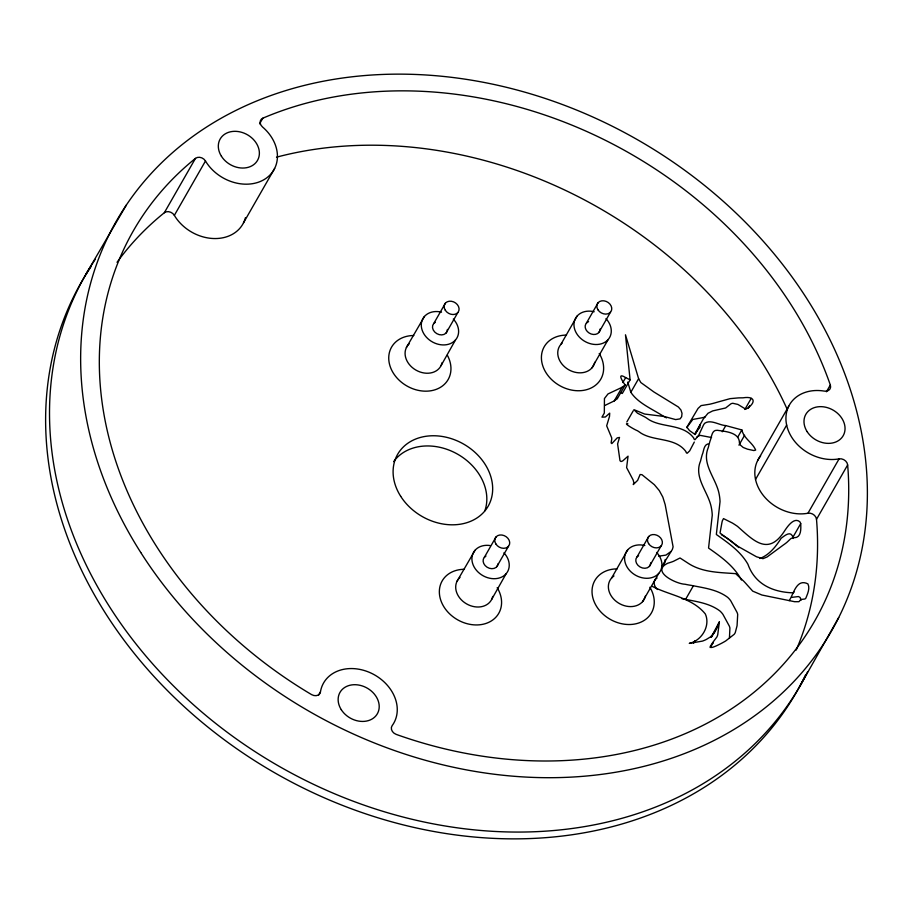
<?xml version="1.0" encoding="UTF-8"?>
<svg xmlns="http://www.w3.org/2000/svg" width="913" height="913" viewBox="0 0 913 913"><rect width="100%" height="100%" fill="white"/><g stroke="black" fill="none" stroke-linecap="round" stroke-linejoin="round"><path stroke-width="1.37" d="M711.489 636.612L719.376 621.867L717.732 634.74A25.267 20.212 29.8 0 1 716.876 637C709.253 647.009 706.171 651.163 721.008 643.574A122.753 98.159 29.8 0 0 725.687 640.96L734.189 634.318A17.085 13.661 29.8 0 0 735.273 632.583L737.065 625.725L737.693 614.495A11.059 8.845 29.8 0 0 737.019 612.338L730.731 600.8A17.393 13.912 29.8 0 0 727.604 597.307C717.15 589.456 703.558 587.869 691.038 585.336A81.611 65.257 29.8 0 1 684.99 584.229C676.271 584.012 650.136 571.401 667.882 563.184A70.735 56.56 29.8 0 0 673.474 561.312L680.025 557.98L687.763 563.001A37.239 29.775 29.8 0 0 693.127 566.094C706.297 572.565 721.396 572.565 735.673 573.661L743.639 581.113A94.381 75.482 29.8 0 1 747.211 585.016L752.734 591.156L761.876 595.014L794.572 601.701L798.932 601.701L800.153 600.332A4.086 3.264 29.8 0 1 801.203 599.442L804.764 599.031A3.96 3.173 29.8 0 0 805.825 598.209C807.537 593.884 810.23 588.406 807.914 583.898C796.421 578.089 793.659 594.112 789.197 600.651M729.441 638.096L729.909 628.087A11.059 8.845 29.8 0 0 729.236 625.93L722.948 614.392A17.393 13.912 29.8 0 0 719.821 610.9C709.367 603.048 695.774 601.462 683.255 598.928A81.611 65.257 29.8 0 1 682.011 598.734M710.531 645.811L710.177 647.534M711.044 636.749L711.592 635.459M652.327 586.408C669.914 595.424 692.237 597.787 705.315 613.947C710.668 625.736 701.8 640.652 689.281 643.391L702.496 641.086A50.991 40.777 29.8 0 0 706.228 639.511L711.398 636.35L714.514 632.469A78.096 62.449 29.8 0 0 717.002 627.436L719.376 621.867M694.302 442.063L689.703 450.828L687.204 453.259A1.301 1.039 29.8 0 1 686.508 452.882A1.438 1.153 29.8 0 1 686.051 451.775C675.449 437.156 654.621 441.652 640.892 433.093A45.285 36.212 29.8 0 0 637.365 430.696C636.064 430.457 621.879 422.479 627.916 423.78M700.294 424.545L695.215 434.577L690.719 431.438A17.815 14.243 29.8 0 1 689.406 430.457L686.896 427.181L698.057 408.431L701.104 405.6L709.675 404.231A129.486 103.546 29.8 0 0 717.093 402.256L730.092 398.65L738.24 397.908A124.807 99.814 29.8 0 1 742.965 397.828C755.781 395.751 756.204 403.238 745.807 409.207L737.921 404.436L732.854 403.295A5.877 4.702 29.8 0 0 730.891 403.854L725.652 407.974L712.665 410.918L707.963 413.304L703.295 419.01L694.633 434.428M441.047 365.645L455.461 340.013M491.673 599.419L506.087 573.786M799.526 686.827L838.705 617.576M117.024 262.305A392.579 313.935 29.8 0 1 164.329 212.74L195.473 158.383A6.517 5.216 29.8 0 1 205.482 160.996A40.434 32.332 29.8 0 0 264.245 179.519A40.434 32.332 29.8 0 0 262.51 126.964A6.517 5.216 29.8 0 1 262.818 118.188A392.579 313.935 29.8 0 1 830.328 384.978L826.436 391.768M164.329 212.74A6.517 5.216 29.8 0 1 174.349 215.365L205.482 160.996M259.577 123.848L262.818 118.188M243.497 222.852L274.63 168.483M433.743 323.533L445.418 303.139M446.16 332.948L457.835 312.566M318.5 695.341L320.44 691.94A40.434 32.332 29.8 0 1 371.135 673.132A40.434 32.332 29.8 0 1 392.145 725.641A6.517 5.216 29.8 0 0 396.242 734.406A392.579 313.935 29.8 0 0 847.652 464.968A6.517 5.216 29.8 0 0 839.093 458.862A40.434 32.332 29.8 0 1 786.652 425.104L755.519 479.473M560.902 344.361L577.119 316.046M586.42 323.111L598.095 302.728M598.837 332.537L610.512 312.143M591.921 367.905L608.138 339.602M484.369 557.307L496.044 536.924M496.775 566.722L508.45 546.339M622.837 382.536L625.667 377.594L630.096 379.865L622.312 393.457L620.509 392.533M605.022 405.383L614.244 400.921L622.038 387.329L625.165 384.978C622.643 381.588 616.401 371.899 625.667 377.594M614.244 400.921L617.382 398.57L625.165 384.978M663.922 416.568C652.841 409.207 638.313 403.546 630.826 392.282L638.609 378.69L625.473 334.797L630.096 379.865M626.82 421.989L633.234 410.793M611.527 578.134L627.745 549.82M637.046 556.884L648.721 536.502M722.24 431.769L725.778 425.595L741.858 429.943C743.833 438.651 752.415 442.394 755.679 450.063L753.876 450.554L747.496 449.173L743.182 447.461L740.226 444.939A6.631 5.307 29.8 0 1 739.45 442.988C739.496 432.237 725.116 431.438 717.207 430.285C711.455 429.715 711.706 437.624 709.937 441.356A286.328 228.969 29.8 0 0 708.294 447.553C701.184 464.363 716.522 478.583 719.227 494.549A59.471 47.556 29.8 0 1 720.037 501.671L716.34 534.482C728.163 542.915 740.523 551.258 747.93 564.245C755.108 584.525 773.14 592.24 793.214 592.845L794.15 592.001M649.451 566.311L661.126 545.917M744.848 409.469L751.216 398.353M748.363 408.134L749.778 405.669M661.731 566.585L672.379 549.432L673.098 546.841L665.166 504.604L662.827 497.083L659.3 490.601L654.336 484.689L641.976 474.692L640.116 474.52L637.628 480.386L633.268 484.575L633.862 482.566L633.097 479.896L626.615 467.627L628.053 456.169L622.677 460.951L621.011 461.544L619.995 460.723L617.599 443.935L619.528 437.418L617.199 437.898L611.858 443.57L611.117 442.976L611.459 440.625A9.655 7.726 29.8 0 0 611.653 437.738L606.677 425.823L609.519 416.362L609.701 413.144L605.387 416.99L601.952 417.161L604.326 413.053L604.44 398.536L607.99 393.948L622.038 387.329M642.547 601.678L658.764 573.375M737.613 437.361L741.858 429.943M738.948 445.156L744.609 435.273M757.607 460.574L788.741 406.205M685.674 599.236L693.458 585.655M693.515 643.22L694.93 640.743M711.341 637.32L717.002 627.436M710.519 647.26L713.35 642.318L712.608 643.22M793.169 538.487L792.929 537.198L800.712 523.606A8.559 6.848 29.8 0 0 799.891 521.848C793.796 516.45 786.641 527.691 783.685 532.29C767.696 555.857 753.316 540.348 737.51 526.379A91.836 73.439 29.8 0 0 732.409 523.046L723.495 518.584L722.309 520.912A94.918 75.905 29.8 0 0 721.932 522.59L720.026 533.055L736.825 545.518A47.933 38.335 29.8 0 0 739.462 547.207L756.512 556.782L762.971 558.676L767.08 556.976L783.445 544.924A55.191 44.132 29.8 0 0 787.143 542.117L790.863 538.59A10.009 8.012 29.8 0 1 792.895 537.871L793.979 537.711A17.712 14.163 29.8 0 0 796.695 537.301C801.397 535.338 800.906 527.897 800.712 523.606M760.62 455.918A40.412 32.32 29.8 0 0 763.907 496.193A40.412 32.32 29.8 0 0 807.959 513.232L839.093 458.862M796.204 650.067A392.579 313.935 29.8 0 0 816.507 519.337L847.641 464.968M694.565 434.246L700.18 426.896M406.422 347.454L424.442 316.469M457.048 581.227L475.057 550.242M86.233 273.74L126.393 204.98M686.713 427.626L692.841 419.432L701.892 417.812A129.486 103.546 29.8 0 0 704.996 417.058M663.158 565.101L665.018 562.157L665.212 559.475M670.941 551.509L665.919 555.104L658.661 556.177M697.018 436.802L700.134 435.341L711.547 437.532M657.052 578.043C652.373 580.474 654.005 586.785 657.486 589.501M791.594 597.376L798.487 596.554L800.13 597.49L801.078 600.195M759.821 558.494C769.168 555.07 776.027 546.453 781.117 538.305C783.799 536.445 789.448 531.115 792.107 535.44A8.559 6.848 29.8 0 1 792.929 537.198M708.134 443.844C703.524 444.916 703.866 451.364 702.154 454.948A286.328 228.969 29.8 0 0 700.511 461.145C693.401 477.956 708.739 492.175 711.444 508.142A59.471 47.556 29.8 0 1 712.254 515.263L708.556 548.062C721.122 556.896 734.041 566.037 741.459 580.006M725.778 425.595C719.182 425.264 710.885 419.124 704.802 423.21A13.022 10.408 29.8 0 0 703.398 425.218L698.616 435.433L694.987 439.678A1.301 1.039 29.8 0 1 694.291 439.29A1.438 1.153 29.8 0 1 693.834 438.194C683.232 423.564 662.404 428.06 648.675 419.501A45.285 36.212 29.8 0 0 645.149 417.115L637.468 413.167L633.907 409.652L644.669 414.046L664.139 416.476L675.643 419.581L680.105 418.873L681.657 416.716L682.022 413.349L680.95 410.028L678.393 407.015L653.891 391.962L640.835 382.536L638.609 378.69M664.79 417.001L666.536 417.857M721.373 534.71L724.625 536.627A91.836 73.439 29.8 0 1 729.727 539.971L738.891 547.595M616.754 397.554L617.382 398.57M627.779 382.102L630.826 392.282M195.473 158.383A392.579 313.935 29.8 0 0 311.584 694.61A6.517 5.216 29.8 0 0 320.44 691.94M786.652 425.104A40.434 32.332 29.8 0 1 824.416 391.118A6.517 5.216 29.8 0 0 830.328 384.966M605.981 318.648A19.561 15.647 29.8 0 1 601.382 343.79A19.561 15.647 29.8 0 1 574.334 327.995A19.561 15.647 29.8 0 1 594.192 311.755M600.092 329.022A7.829 6.254 29.8 0 1 589.09 332.994A7.829 6.254 29.8 0 1 588.588 321.616M453.305 319.059A19.561 15.647 29.8 0 1 448.705 344.212A19.561 15.647 29.8 0 1 421.658 328.406A19.561 15.647 29.8 0 1 441.515 312.166M447.416 329.433A7.829 6.254 29.8 0 1 436.745 333.61A7.829 6.254 29.8 0 1 435.307 322.312M503.93 552.833A19.561 15.647 29.8 0 1 499.845 577.826A19.561 15.647 29.8 0 1 472.557 563.253A19.561 15.647 29.8 0 1 490.349 545.586M498.019 563.835A7.829 6.254 29.8 0 1 487.051 567.19A7.829 6.254 29.8 0 1 485.921 556.085M656.607 552.422A19.561 15.647 29.8 0 1 652.008 577.575A19.561 15.647 29.8 0 1 624.96 561.769A19.561 15.647 29.8 0 1 644.818 545.529M650.718 562.796A7.829 6.254 29.8 0 1 640.047 566.973A7.829 6.254 29.8 0 1 638.598 555.675M807.959 513.232A6.517 5.216 29.8 0 1 816.507 519.337M276.502 157.173A392.579 313.935 29.8 0 1 787.348 409.64M807.571 671.945A412.14 329.582 29.8 0 1 276.89 765.026A412.14 329.582 29.8 0 1 95.26 259.338M805.528 674.969A412.14 329.582 29.8 0 1 275.269 773.128A412.14 329.582 29.8 0 1 91.368 266.128M594.785 362.233A19.561 15.647 29.8 0 1 568.491 369.628A19.561 15.647 29.8 0 1 562.066 343.197M442.097 362.655A19.561 15.647 29.8 0 1 415.814 370.039A19.561 15.647 29.8 0 1 409.389 343.619M492.723 596.429A19.561 15.647 29.8 0 1 466.44 603.813A19.561 15.647 29.8 0 1 460.004 577.393M645.4 596.006A19.561 15.647 29.8 0 1 618.261 602.877A19.561 15.647 29.8 0 1 613.981 575.955M599.236 353.479A32.606 26.078 29.8 0 1 585.324 390.011A32.606 26.078 29.8 0 1 542.881 366.181A32.606 26.078 29.8 0 1 566.494 335.094M447.313 355.191A32.606 26.078 29.8 0 1 431.712 390.627A32.606 26.078 29.8 0 1 390.056 366.147A32.606 26.078 29.8 0 1 413.817 335.516M497.186 587.675A32.606 26.078 29.8 0 1 483.262 624.207A32.606 26.078 29.8 0 1 440.819 600.377A32.606 26.078 29.8 0 1 464.443 569.29M649.862 587.253A32.606 26.078 29.8 0 1 635.939 623.784A32.606 26.078 29.8 0 1 593.496 599.967A32.606 26.078 29.8 0 1 617.12 568.879M393.651 461.624A52.167 41.724 29.8 0 1 456.317 453.464A52.167 41.724 29.8 0 1 484.86 510.812M245.414 217.728A40.434 32.332 29.8 0 1 213.688 238.533A40.434 32.332 29.8 0 1 174.349 215.365M140.762 552.513A412.14 329.582 29.8 0 0 821.632 646.872A412.14 329.582 29.8 0 0 459.65 78.381A412.14 329.582 29.8 0 0 140.762 552.513M400.693 496.307A52.167 41.724 29.8 0 0 486.88 508.256A52.167 41.724 29.8 0 0 441.059 436.288A52.167 41.724 29.8 0 0 400.693 496.307M597.981 309.838A7.829 6.254 29.8 0 0 610.9 311.63A7.829 6.254 29.8 0 0 604.029 300.834A7.829 6.254 29.8 0 0 597.981 309.838M445.304 310.26A7.829 6.254 29.8 0 0 458.223 312.052A7.829 6.254 29.8 0 0 451.353 301.256A7.829 6.254 29.8 0 0 445.304 310.26M495.919 544.034A7.829 6.254 29.8 0 0 508.849 545.826A7.829 6.254 29.8 0 0 501.979 535.029A7.829 6.254 29.8 0 0 495.919 544.034M648.595 543.612A7.829 6.254 29.8 0 0 661.526 545.403A7.829 6.254 29.8 0 0 654.655 534.619A7.829 6.254 29.8 0 0 648.595 543.612M807.115 431.621A21.524 17.21 29.8 0 0 842.665 436.551A21.524 17.21 29.8 0 0 823.766 406.867A21.524 17.21 29.8 0 0 807.115 431.621M221.448 156.294A21.524 17.21 29.8 0 0 256.998 161.224A21.524 17.21 29.8 0 0 238.099 131.54A21.524 17.21 29.8 0 0 221.448 156.294M341.268 709.675A21.524 17.21 29.8 0 0 376.829 714.605A21.524 17.21 29.8 0 0 357.919 684.921A21.524 17.21 29.8 0 0 341.268 709.675"/></g></svg>
